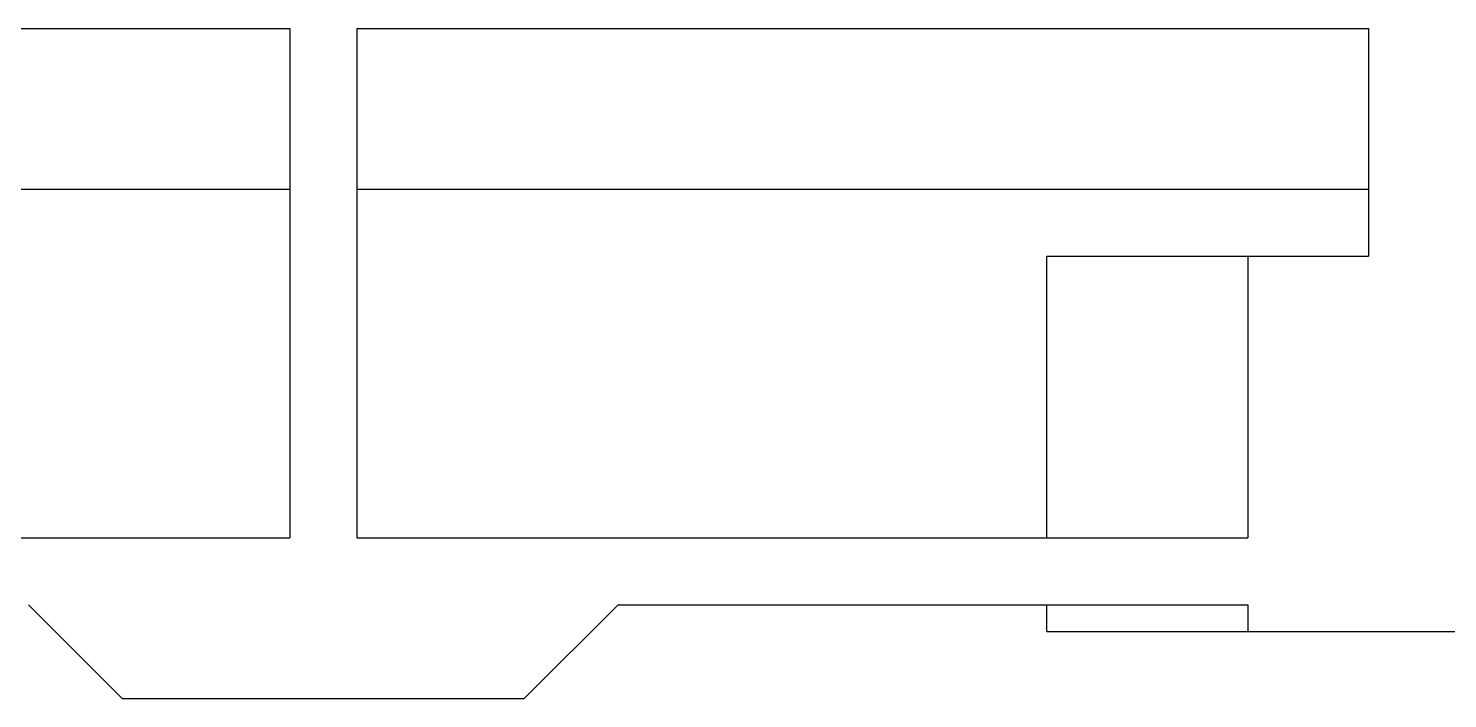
# Model space of a CAD drawing. Extents: x -18489 to 195597, y -1599 to 112111.
# Drawn here: x 8830 to 9360, y 26021 to 26271 of the extents above; entities that cross this region are included whole.
import ezdxf
from ezdxf.xclip import XClip

# ---------------------------------------------------------------- set-up
doc = ezdxf.new("R2010")
doc.units = 0
doc.header["$LTSCALE"] = 100
doc.header["$XCLIPFRAME"] = 2
doc.layers.add('188K-SM-07-F10-MECH-CR PIPE-Y2257103$0$X-S-FAB_SL ALL$0$ASP_1', color=1, linetype='Continuous')
doc.layers.add('188K-SM-07-F10-MECH-CR PIPE-Y2257103$0$X-S-FAB_SL ALL$0$ASP_8', color=8, linetype='Continuous')

# ---------------------------------------------------------------- blocks, each defined once
blk = doc.blocks.new('188K-SM-07-F10-MECH-CR PIPE-Y2257103$0$X-S-FAB_SL ALL')
at = {"layer": '188K-SM-07-F10-MECH-CR PIPE-Y2257103$0$X-S-FAB_SL ALL$0$ASP_1'}
for p, q in [((4058.979, -73063.977), (4453.979, -73063.977)), ((4453.979, -73063.977), (4453.979, -73253.977)), ((4478.979, -73063.977), (4856.479, -73063.977)), ((4478.979, -73063.977), (4478.979, -73253.977)), ((4856.479, -73063.977), (4856.479, -73148.977)), ((4811.479, -73148.977), (4856.479, -73148.977)), ((4811.479, -73148.977), (4811.479, -73253.977)), ((4058.979, -73253.977), (4453.979, -73253.977)), ((4478.979, -73253.977), (4811.479, -73253.977)), ((4356.479, -73278.977), (4391.479, -73313.977)), ((4576.479, -73278.977), (4541.479, -73313.977)), ((4576.479, -73278.977), (4811.479, -73278.977)), ((4811.479, -73278.977), (4811.479, -73288.977)), ((4811.479, -73288.977), (4961.479, -73288.977)), ((4391.479, -73313.977), (4541.479, -73313.977))]:
    blk.add_line(p, q, dxfattribs=at)
at = {"layer": '188K-SM-07-F10-MECH-CR PIPE-Y2257103$0$X-S-FAB_SL ALL$0$ASP_8'}
for p, q in [((4058.979, -73123.977), (4453.979, -73123.977)), ((4478.979, -73123.977), (4856.479, -73123.977)), ((4736.479, -73253.977), (4736.479, -73148.977)), ((4736.479, -73148.977), (4811.479, -73148.977)), ((4736.479, -73288.977), (4736.479, -73278.977)), ((4736.479, -73288.977), (4811.479, -73288.977))]:
    blk.add_line(p, q, dxfattribs=at)
blk = doc.blocks.new('188K-SM-07-F10-MECH-CR PIPE-Y2257103')
ref = blk.add_blockref('188K-SM-07-F10-MECH-CR PIPE-Y2257103$0$X-S-FAB_SL ALL', (4473.521, 99334.763))
XClip(ref).set_block_clipping_path([(-7553.4648570136, -75341.9369645483), (24026.2025623869, -67725.7696244382)])

msp = doc.modelspace()

# ---------------------------------------------------------------- block references
msp.add_blockref('188K-SM-07-F10-MECH-CR PIPE-Y2257103', (0, 0))

doc.saveas('drawing.dxf')
